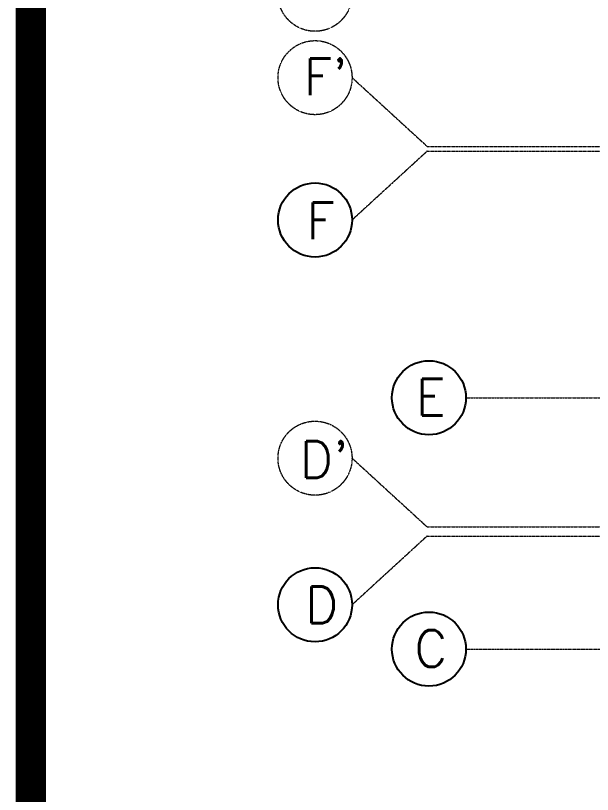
# Model space of a CAD drawing. Header units: inches. Extents: x 719368 to 6315912, y -2624014 to 446967.
# Drawn here: x 5918896 to 5928346, y -2144259 to -2131508 of the extents above; entities that cross this region are included whole.
import ezdxf

# ---------------------------------------------------------------- set-up
doc = ezdxf.new("R2010")
doc.units = ezdxf.units.IN
doc.header["$LTSCALE"] = 20
doc.header["$MEASUREMENT"] = 0
doc.linetypes.add('CENTER', pattern=[2, 1.25, -0.25, 0.25, -0.25])
doc.layers.get('0').update_dxf_attribs({"color": 51, "lineweight": 30})
doc.layers.add('GRID', color=202, linetype='CENTER', lineweight=5)
doc.layers.add('grid text', color=140, linetype='Continuous')
doc.styles.add('L120', font='simplex.shx', dxfattribs={"height": 1})

msp = doc.modelspace()

# ---------------------------------------------------------------- linework, layer by layer
at = {"color": 2, "const_width": 500}
msp.add_lwpolyline([(6163985.6268, -2162738.4634), (5919146.0467, -2162738.4634), (5919146.0467, -2110683.5862), (6163985.6268, -2110683.5862)], close=True, dxfattribs=at)
at = {"layer": 'GRID', "color": 190, "ltscale": 0.05}
for p, q in [((5925637.0672, -2133649.5344), (5924408.1304, -2132524.5382)), ((5925637.0672, -2133649.5344), (6041274.9246, -2133649.5344)), ((5925637.0672, -2139879.5333), (5924408.1304, -2138754.5371)), ((5925637.0672, -2139879.5333), (6041274.9246, -2139879.5333))]:
    msp.add_line(p, q, dxfattribs=at)
at = {"layer": 'GRID', "ltscale": 0.05}
for p, q in [((5925637.0672, -2133729.5333), (5924408.1304, -2134854.5295)), ((5925637.0672, -2133729.5333), (6041274.9246, -2133729.5333)), ((5926274.7986, -2137764.5344), (6041274.9246, -2137764.5344)), ((5925637.0672, -2140029.488), (5924408.1304, -2141154.4842)), ((5925637.0672, -2140029.488), (6041274.9246, -2140029.488)), ((5926274.7986, -2141879.5344), (6041274.9246, -2141879.5344))]:
    msp.add_line(p, q, dxfattribs=at)
at = {"layer": 'GRID', "color": 190, "ltscale": 0.05}
for centre in [(5923801.89, -2131159.5306), (5923801.89, -2132524.5382), (5923801.89, -2138754.5371)]:
    msp.add_circle(centre, 606.2404, dxfattribs=at)
at = {"layer": 'grid text'}
for centre in [(5923801.89, -2134854.5295), (5925668.5582, -2137764.5344), (5923801.89, -2141154.4842), (5925668.5582, -2141879.5344)]:
    msp.add_circle(centre, 606.2404, dxfattribs=at)

# ---------------------------------------------------------------- texts
at = {"layer": 'GRID', "color": 190, "ltscale": 0.05, "char_height": 600, "width": 804.951803, "attachment_point": 1, "style": 'L120'}
for s, insert in [("F'", (5923620.6316, -2132209.649)), ("D'", (5923555.8363, -2138475.3366))]:
    msp.add_mtext(s, dxfattribs=dict(at, insert=insert))
at = {"layer": 'grid text', "char_height": 600, "width": 804.951803, "attachment_point": 1, "style": 'L120'}
for s, insert in [('F', (5923662.9578, -2134569.0054)), ('E', (5925455.7304, -2137453.1405)), ('D', (5923641.179, -2140857.0854)), ('C', (5925428.7119, -2141569.0063))]:
    msp.add_mtext(s, dxfattribs=dict(at, insert=insert))

doc.saveas('drawing.dxf')
